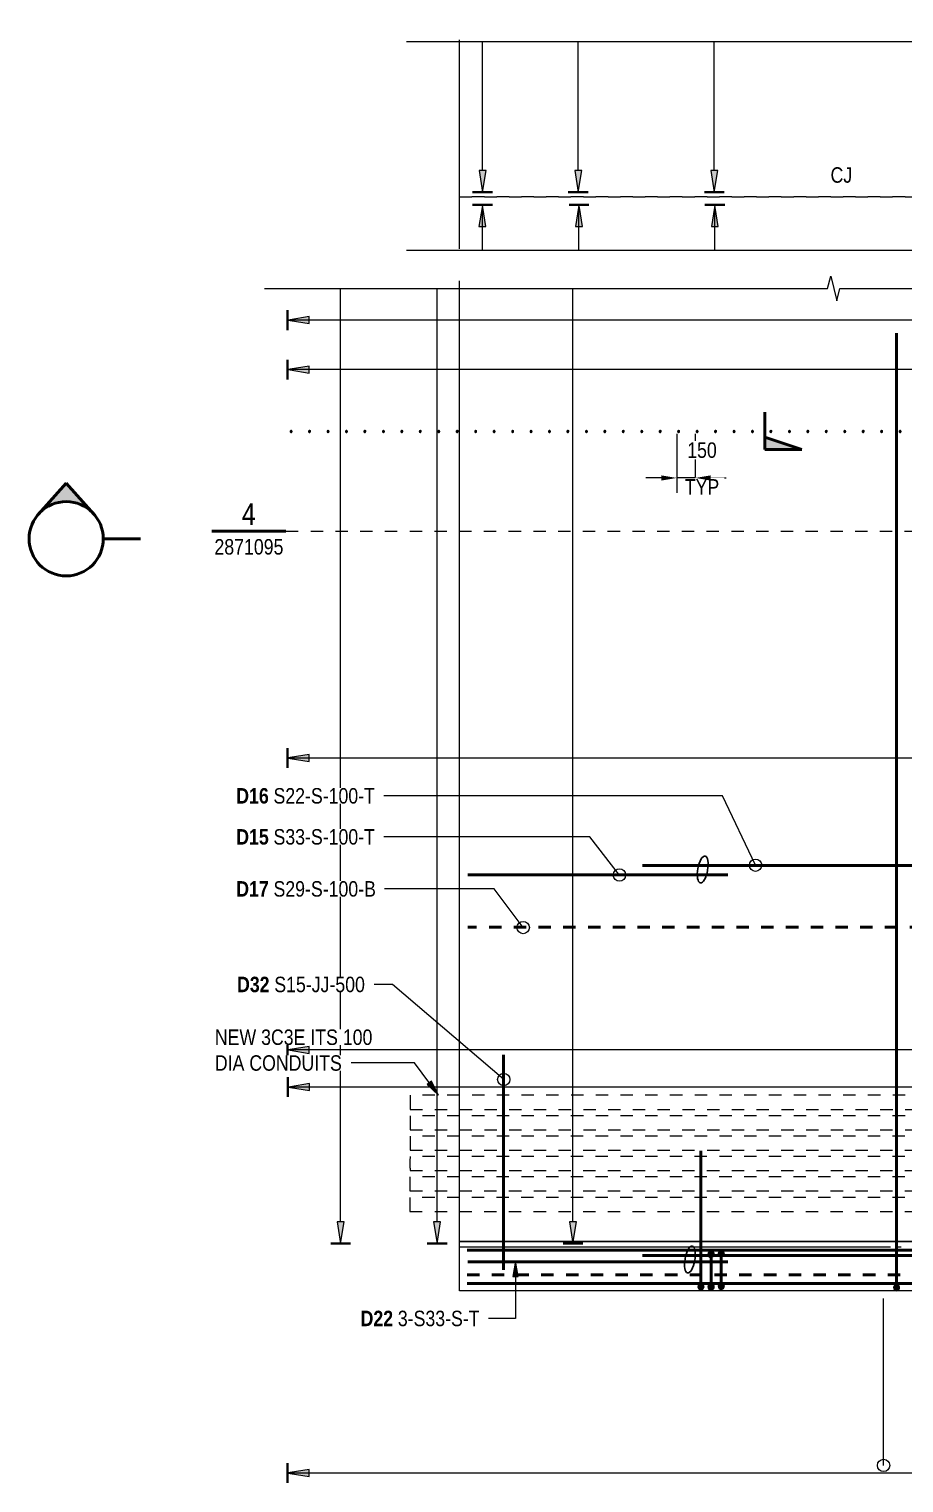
# Model space of a CAD drawing. Header units: metres. Extents: x 577 to 630, y 3 to 1710.
# Drawn here: x 576.88 to 583.95, y 1669.99 to 1681.75 of the extents above; entities that cross this region are included whole.
import ezdxf

# ---------------------------------------------------------------- set-up
doc = ezdxf.new("R2010")
doc.units = ezdxf.units.M
doc.linetypes.add('Dot_Section Line', pattern=[0.02, 0, -0.02])
doc.linetypes.add('JacobsDash', pattern=[0.0045, 0.003, -0.0015])
doc.layers.get('Defpoints').update_dxf_attribs({"color": 41})
for name, color, linetype, lineweight in [('D-BDGE', 7, 'Continuous', 13), ('D-BDGE-FLOOR', 7, 'Continuous', 50), ('D-BDGE-FLOOR-HID', 7, 'JacobsDash', 18), ('D-BDGE-FRAMING', 7, 'Continuous', 50), ('D-BDGE-LINE', 7, 'Continuous', 9), ('D-ENHA-ANNO-TEXT', 7, 'Continuous', 9), ('D-ENHA-TEXT', 7, 'Continuous', 9), ('D-ENHA-TEXT-DIMS', 7, 'Continuous', 9)]:
    doc.layers.add(name, color=color, linetype=linetype, lineweight=lineweight)
doc.layers.add('D-BDGE-Conduits', color=1, linetype='Continuous', lineweight=9, true_color=0xff0000)
doc.styles.add('Arial Narrow', font='ARIALN.TTF', dxfattribs={"height": 0.175})
doc.styles.add('Arial Narrow_1', font='ARIALN.TTF', dxfattribs={"height": 0.125})
doc.styles.add('Arial Narrow_B', font='ARIALNB.TTF', dxfattribs={"height": 0.125})
doc.dimstyles.new('Dimension_Standard_O__mm_', dxfattribs={"dimscale": 0.3048, "dimtxt": 0.127929, "dimasz": 0.410105, "dimexe": 0.393701, "dimexo": 0.246063, "dimgap": 0.246063, "dimtad": 1, "dimdec": 0, "dimlfac": 1000, "dimzin": 0, "dimdsep": 46, "dimtxsty": 'Arial Narrow_1', "dimsah": 1, "dimcen": 0.09, "dimaunit": 1, "dimadec": 4, "dimazin": 0, "dimtfac": 1, "dimtdec": 4, "dimtix": 1, "dimtmove": 2, "dimatfit": 3, "dimfxl": 1, "dimtvp": 1, "dimtfill": 1, "dimtolj": 1, "dimtzin": 0, "dimlwd": 18, "dimlwe": 18, "dimarcsym": 2})

# ---------------------------------------------------------------- blocks, each defined once
blk = doc.blocks.new('CS_Reinforcement Extents Dim - CS_Reinforcement Extents Dim-V2-DRG-1095-DECK REINFORCEMENT PLAN')
at = {"layer": 'D-BDGE-LINE'}
blk.add_hatch(color=256, dxfattribs=at).paths.add_polyline_path([(10.157, 0), (9.982, 0.028), (9.982, -0.028)])
at = {"layer": 'D-BDGE-LINE', "lineweight": 18}
for p, q in [((9.982, 0.028), (9.982, -0.028)), ((10.157, 0), (9.982, 0.028)), ((9.982, 0), (8.938, 0)), ((9.982, -0.028), (10.157, 0))]:
    blk.add_line(p, q, dxfattribs=at)
at = {"layer": 'D-BDGE-LINE', "lineweight": 40}
for p, q in [((10.157, -0.08), (10.157, 0.08)), ((10.157, -0.008), (10.157, 0.008))]:
    blk.add_line(p, q, dxfattribs=at)
blk = doc.blocks.new('CS_Reinforcement Extents Dim - CS_Reinforcement Extents Dim-V1-DRG-1095-DECK REINFORCEMENT PLAN')
at = {"layer": 'D-BDGE-LINE'}
blk.add_hatch(color=256, dxfattribs=at).paths.add_polyline_path([(10.107, 0), (9.932, 0.028), (9.932, -0.028)])
at = {"layer": 'D-BDGE-LINE', "lineweight": 18}
for p, q in [((9.932, 0.028), (9.932, -0.028)), ((10.107, 0), (9.932, 0.028)), ((9.932, 0), (8.888, 0)), ((9.932, -0.028), (10.107, 0))]:
    blk.add_line(p, q, dxfattribs=at)
at = {"layer": 'D-BDGE-LINE', "lineweight": 40}
for p, q in [((10.107, -0.08), (10.107, 0.08)), ((10.107, -0.008), (10.107, 0.008))]:
    blk.add_line(p, q, dxfattribs=at)
blk = doc.blocks.new('CS_Reinforcement Extents Dim - CS_Reinforcement Extents Dim-6979200-DRG-1095-DECK REINFORCEMENT PLAN')
at = {"layer": 'D-BDGE-LINE'}
for points in [[(0.067, 0.003), (0.045, 0), (0.067, -0.003)], [(0.22, 0.003), (0.22, 0.028), (0.067, 0.003), (0.067, -0.003), (0.22, -0.028), (0.22, -0.003)]]:
    blk.add_hatch(color=256, dxfattribs=at).paths.add_polyline_path(points)
at = {"layer": 'D-BDGE-LINE', "lineweight": 40}
for p, q in [((0.045, -0.08), (0.045, 0.08)), ((0.045, -0.008), (0.045, 0.008))]:
    blk.add_line(p, q, dxfattribs=at)
at = {"layer": 'D-BDGE-LINE', "lineweight": 18}
for p, q in [((0.067, 0.003), (0.045, 0)), ((0.22, 0.028), (0.067, 0.003)), ((0.067, -0.003), (0.067, 0.003)), ((0.22, -0.028), (0.22, 0.028)), ((0.045, 0), (0.067, -0.003)), ((0.415, 0), (0.067, 0)), ((0.067, -0.003), (0.22, -0.028))]:
    blk.add_line(p, q, dxfattribs=at)
blk = doc.blocks.new('CS_Reinforcement Extents Dim - CS_Reinforcement Extents Dim-6773856-DRG-1095-DECK REINFORCEMENT PLAN')
at = {"layer": 'D-BDGE-LINE'}
for points in [[(0.067, 0.003), (0.045, 0), (0.067, -0.003)], [(0.22, 0.003), (0.22, 0.028), (0.067, 0.003), (0.067, -0.003), (0.22, -0.028), (0.22, -0.003)]]:
    blk.add_hatch(color=256, dxfattribs=at).paths.add_polyline_path(points)
at = {"layer": 'D-BDGE-LINE', "lineweight": 40}
for p, q in [((0.045, -0.08), (0.045, 0.08)), ((0.045, -0.008), (0.045, 0.008))]:
    blk.add_line(p, q, dxfattribs=at)
at = {"layer": 'D-BDGE-LINE', "lineweight": 18}
for p, q in [((0.067, 0.003), (0.045, 0)), ((0.22, 0.028), (0.067, 0.003)), ((0.067, -0.003), (0.067, 0.003)), ((0.22, -0.028), (0.22, 0.028)), ((0.045, 0), (0.067, -0.003)), ((0.415, 0), (0.067, 0)), ((0.067, -0.003), (0.22, -0.028))]:
    blk.add_line(p, q, dxfattribs=at)
blk = doc.blocks.new('CS_Reinforcement Extents Dim - CS_Reinforcement Extents Dim-6773809-DRG-1095-DECK REINFORCEMENT PLAN')
at = {"layer": 'D-BDGE-LINE'}
for points in [[(0.067, 0.003), (0.045, 0), (0.067, -0.003)], [(0.22, 0.003), (0.22, 0.028), (0.067, 0.003), (0.067, -0.003), (0.22, -0.028), (0.22, -0.003)]]:
    blk.add_hatch(color=256, dxfattribs=at).paths.add_polyline_path(points)
at = {"layer": 'D-BDGE-LINE', "lineweight": 40}
for p, q in [((0.045, -0.08), (0.045, 0.08)), ((0.045, -0.008), (0.045, 0.008))]:
    blk.add_line(p, q, dxfattribs=at)
at = {"layer": 'D-BDGE-LINE', "lineweight": 18}
for p, q in [((0.067, 0.003), (0.045, 0)), ((0.22, 0.028), (0.067, 0.003)), ((0.067, -0.003), (0.067, 0.003)), ((0.22, -0.028), (0.22, 0.028)), ((0.045, 0), (0.067, -0.003)), ((0.415, 0), (0.067, 0)), ((0.067, -0.003), (0.22, -0.028))]:
    blk.add_line(p, q, dxfattribs=at)
blk = doc.blocks.new('CS_DET_BreakLine_ViewScale - CS_Std BreakLine-6474264-DRG-1095-DECK REINFORCEMENT PLAN')
at = {"layer": 'D-BDGE-LINE'}
for p, q in [((4.45, 0), (-0.1, 0)), ((4.475, 0.1), (4.45, 0)), ((4.525, -0.1), (4.475, 0.1)), ((4.55, 0), (4.525, -0.1)), ((9.1, 0), (4.55, 0))]:
    blk.add_line(p, q, dxfattribs=at)
blk = doc.blocks.new('CS_DET_BreakLine_ViewScale - Std Break-6474265-DRG-1095-DECK REINFORCEMENT PLAN')
at = {"layer": 'D-BDGE-LINE'}
for p, q in [((4.45, 0), (-0.1, 0)), ((4.475, 0.1), (4.45, 0)), ((4.525, -0.1), (4.475, 0.1)), ((4.55, 0), (4.525, -0.1)), ((9.1, 0), (4.55, 0))]:
    blk.add_line(p, q, dxfattribs=at)
blk = doc.blocks.new('CS_DET_Rebar Combined - Multiple Bar-6773664-DRG-1095-DECK REINFORCEMENT PLAN')
at = {"layer": 'D-BDGE-LINE'}
blk.add_hatch(color=256, dxfattribs=at).paths.add_polyline_path([(-0.025, 0), (-0.024, -0.006), (-0.022, -0.013), (-0.018, -0.018), (-0.013, -0.022), (-0.006, -0.024), (0, -0.025), (0.006, -0.024), (0.012, -0.022), (0.018, -0.018), (0.022, -0.013), (0.024, -0.006), (0.025, 0), (0.024, 0.006), (0.022, 0.012), (0.018, 0.018), (0.012, 0.022), (0.006, 0.024), (0, 0.025), (-0.006, 0.024), (-0.013, 0.022), (-0.018, 0.018), (-0.022, 0.012), (-0.024, 0.006)])
at = {"layer": 'D-BDGE-LINE', "lineweight": 50}
blk.add_line((0.025, 0), (7.715, 0), dxfattribs=at)
at = {"layer": 'D-BDGE-LINE'}
for start, end in [(360, 180), (180, 360)]:
    blk.add_arc((0, 0), 0.025, start, end, dxfattribs=at)
blk = doc.blocks.new('CS_DET_Rebar Combined - Multiple Bar-6979284-DRG-1095-DECK REINFORCEMENT PLAN')
at = {"layer": 'D-BDGE-LINE'}
for points in [[(0.025, 0), (0.024, 0.006), (0.022, 0.012), (0.018, 0.018), (0.012, 0.022), (0.006, 0.024), (0, 0.025), (-0.006, 0.024), (-0.013, 0.022), (-0.018, 0.018), (-0.022, 0.012), (-0.024, 0.006), (-0.025, 0), (-0.024, -0.006), (-0.022, -0.013), (-0.018, -0.018), (-0.013, -0.022), (-0.006, -0.024), (0, -0.025), (0.006, -0.024), (0.012, -0.022), (0.018, -0.018), (0.022, -0.013), (0.024, -0.006)], [(0.289, 0), (0.288, 0.006), (0.285, 0.012), (0.281, 0.018), (0.276, 0.022), (0.27, 0.024), (0.264, 0.025), (0.257, 0.024), (0.251, 0.022), (0.246, 0.018), (0.242, 0.012), (0.239, 0.006), (0.239, 0), (0.239, -0.006), (0.242, -0.013), (0.246, -0.018), (0.251, -0.022), (0.257, -0.024), (0.264, -0.025), (0.27, -0.024), (0.276, -0.022), (0.281, -0.018), (0.285, -0.013), (0.288, -0.006)]]:
    blk.add_hatch(color=256, dxfattribs=at).paths.add_polyline_path(points)
at = {"layer": 'D-BDGE-LINE', "lineweight": 50}
blk.add_line((0.025, 0), (0.239, 0), dxfattribs=at)
at = {"layer": 'D-BDGE-LINE'}
for centre, start, end in [((0, 0), 360, 180), ((0, 0), 180, 360), ((0.264, 0), 360, 180), ((0.264, 0), 180, 360)]:
    blk.add_arc(centre, 0.025, start, end, dxfattribs=at)
blk = doc.blocks.new('CS_DET_Rebar Combined - Multiple Bar-6197260-DRG-1095-DECK REINFORCEMENT PLAN')
at = {"layer": 'D-BDGE-LINE'}
blk.add_hatch(color=256, dxfattribs=at).paths.add_polyline_path([(1.125, 0), (1.124, 0.006), (1.122, 0.013), (1.118, 0.018), (1.112, 0.022), (1.106, 0.024), (1.1, 0.025), (1.094, 0.024), (1.087, 0.022), (1.082, 0.018), (1.078, 0.013), (1.076, 0.006), (1.075, 0), (1.076, -0.006), (1.078, -0.012), (1.082, -0.018), (1.087, -0.022), (1.094, -0.024), (1.1, -0.025), (1.106, -0.024), (1.112, -0.022), (1.118, -0.018), (1.122, -0.012), (1.124, -0.006)])
at = {"layer": 'D-BDGE-LINE', "lineweight": 50}
blk.add_line((0, 0), (1.075, 0), dxfattribs=at)
at = {"layer": 'D-BDGE-LINE'}
for start, end in [(360, 180), (180, 360)]:
    blk.add_arc((1.1, 0), 0.025, start, end, dxfattribs=at)
blk = doc.blocks.new('CS_Reinforcement Extents Dim - CS_Reinforcement Extents Dim-6199535-DRG-1095-DECK REINFORCEMENT PLAN')
at = {"layer": 'D-BDGE-LINE'}
for points in [[(0.067, -0.003), (0.067, 0.003), (0.045, 0)], [(0.22, -0.028), (0.22, 0.028), (0.067, 0.003), (0.067, -0.003)], [(8.673, -0.028), (8.848, 0), (8.673, 0.028)]]:
    blk.add_hatch(color=256, dxfattribs=at).paths.add_polyline_path(points)
at = {"layer": 'D-BDGE-LINE', "lineweight": 40}
for p, q in [((0.045, -0.08), (0.045, 0.08)), ((0.045, -0.008), (0.045, 0.008)), ((8.848, -0.08), (8.848, 0.08)), ((8.848, -0.008), (8.848, 0.008))]:
    blk.add_line(p, q, dxfattribs=at)
at = {"layer": 'D-BDGE-LINE', "lineweight": 18}
for p, q in [((0.067, 0.003), (0.045, 0)), ((0.22, 0.028), (0.067, 0.003)), ((0.067, -0.003), (0.067, 0.003)), ((0.22, -0.028), (0.22, 0.028)), ((8.673, 0.028), (8.673, -0.028)), ((8.848, 0), (8.673, 0.028)), ((0.045, 0), (0.067, -0.003)), ((8.673, 0), (0.067, 0)), ((0.067, -0.003), (0.22, -0.028)), ((8.673, -0.028), (8.848, 0))]:
    blk.add_line(p, q, dxfattribs=at)
blk = doc.blocks.new('CS_Reinforcement Extents Dim - CS_Reinforcement Extents Dim-V5-DRG-1095-DECK REINFORCEMENT PLAN')
at = {"layer": 'D-BDGE-LINE'}
blk.add_hatch(color=256, dxfattribs=at).paths.add_polyline_path([(21.938, 0), (21.763, 0.028), (21.763, -0.028)])
at = {"layer": 'D-BDGE-LINE', "lineweight": 18}
for p, q in [((21.763, 0.028), (21.763, -0.028)), ((21.938, 0), (21.763, 0.028)), ((21.763, 0), (14.218, 0)), ((21.763, -0.028), (21.938, 0))]:
    blk.add_line(p, q, dxfattribs=at)
at = {"layer": 'D-BDGE-LINE', "lineweight": 40}
for p, q in [((21.938, -0.08), (21.938, 0.08)), ((21.938, -0.008), (21.938, 0.008))]:
    blk.add_line(p, q, dxfattribs=at)
blk = doc.blocks.new('CS_Reinforcement Extents Dim - CS_Reinforcement Extents Dim-V6-DRG-1095-DECK REINFORCEMENT PLAN')
at = {"layer": 'D-BDGE-LINE'}
blk.add_hatch(color=256, dxfattribs=at).paths.add_polyline_path([(21.938, 0), (21.763, 0.028), (21.763, -0.028)])
at = {"layer": 'D-BDGE-LINE', "lineweight": 18}
for p, q in [((21.763, 0.028), (21.763, -0.028)), ((21.938, 0), (21.763, 0.028)), ((21.763, 0), (14.218, 0)), ((21.763, -0.028), (21.938, 0))]:
    blk.add_line(p, q, dxfattribs=at)
at = {"layer": 'D-BDGE-LINE', "lineweight": 40}
for p, q in [((21.938, -0.08), (21.938, 0.08)), ((21.938, -0.008), (21.938, 0.008))]:
    blk.add_line(p, q, dxfattribs=at)
blk = doc.blocks.new('CS_Reinforcement Extents Dim - CS_Reinforcement Extents Dim-V7-DRG-1095-DECK REINFORCEMENT PLAN')
at = {"layer": 'D-BDGE-LINE'}
blk.add_hatch(color=256, dxfattribs=at).paths.add_polyline_path([(21.938, 0), (21.763, 0.028), (21.763, -0.028)])
at = {"layer": 'D-BDGE-LINE', "lineweight": 18}
for p, q in [((21.763, 0.028), (21.763, -0.028)), ((21.938, 0), (21.763, 0.028)), ((21.763, 0), (14.218, 0)), ((21.763, -0.028), (21.938, 0))]:
    blk.add_line(p, q, dxfattribs=at)
at = {"layer": 'D-BDGE-LINE', "lineweight": 40}
for p, q in [((21.938, -0.08), (21.938, 0.08)), ((21.938, -0.008), (21.938, 0.008))]:
    blk.add_line(p, q, dxfattribs=at)
blk = doc.blocks.new('S_Det_Reinf_Bar Section_2D - N16-1695675-DRG-1095-DECK REINFORCEMENT PLAN')
at = {"layer": 'D-BDGE-LINE'}
blk.add_hatch(color=256, dxfattribs=at).paths.add_polyline_path([(0.002, -0.008), (0.006, -0.006), (0.007, -0.004), (0.008, 0), (0.007, 0.004), (0.004, 0.007), (0.002, 0.008), (-0.002, 0.008), (-0.006, 0.006), (-0.007, 0.004), (-0.008, 0), (-0.008, -0.002), (-0.006, -0.006), (-0.002, -0.008)])
at = {"layer": 'D-BDGE-LINE', "lineweight": 18}
for start, end in [(360, 180), (150, 180), (180, 360), (75, 135), (360, 60), (330, 0), (195, 315)]:
    blk.add_arc((0, 0), 0.008, start, end, dxfattribs=at)
blk = doc.blocks.new('CS_Reinforcement Extents Dim - CS_Reinforcement Extents Dim-7167201-DRG-1095-DECK REINFORCEMENT PLAN')
at = {"layer": 'D-BDGE-LINE'}
for points in [[(0.067, -0.003), (0.067, 0.003), (0.045, 0)], [(0.22, -0.028), (0.22, 0.028), (0.067, 0.003), (0.067, -0.003), (0.098, -0.008)], [(8.67, -0.028), (8.845, 0), (8.67, 0.028)]]:
    blk.add_hatch(color=256, dxfattribs=at).paths.add_polyline_path(points)
at = {"layer": 'D-BDGE-LINE', "lineweight": 40}
for p, q in [((0.045, -0.08), (0.045, 0.08)), ((0.045, -0.008), (0.045, 0.008)), ((8.845, -0.08), (8.845, 0.08)), ((8.845, -0.008), (8.845, 0.008))]:
    blk.add_line(p, q, dxfattribs=at)
at = {"layer": 'D-BDGE-LINE', "lineweight": 18}
for p, q in [((0.067, 0.003), (0.045, 0)), ((0.22, 0.028), (0.067, 0.003)), ((0.067, -0.003), (0.067, 0.003)), ((0.22, -0.028), (0.22, 0.028)), ((8.67, 0.028), (8.67, -0.028)), ((8.845, 0), (8.67, 0.028)), ((0.045, 0), (0.067, -0.003)), ((8.67, 0), (0.067, 0)), ((0.067, -0.003), (0.22, -0.028)), ((8.67, -0.028), (8.845, 0))]:
    blk.add_line(p, q, dxfattribs=at)
blk = doc.blocks.new('Section - SectionHead-4898858-DRG-1095-DECK REINFORCEMENT PLAN')
at = {"layer": 'D-ENHA-ANNO-TEXT'}
h = blk.add_hatch(color=256, dxfattribs=at)
edge = h.paths.add_edge_path()
edge.add_line((-0.002, 0.009), (0.00247, 0.004))
edge.add_arc((-0.002, 0), 0.006, 41.8277, 138.1723)
edge.add_line((-0.00647, 0.004), (-0.002, 0.009))
at = {"layer": 'D-ENHA-ANNO-TEXT', "lineweight": 50}
for p, q in [((-0.002, 0.009), (-0.00647, 0.004)), ((0.00247, 0.004), (-0.002, 0.009)), ((0.004, 0), (0.01, 0))]:
    blk.add_line(p, q, dxfattribs=at)
for start, end in [(360, 180), (180, 360)]:
    blk.add_arc((-0.002, 0), 0.006, start, end, dxfattribs=at)
blk = doc.blocks.new('Section - sectionTail-4870194-DRG-1095-DECK REINFORCEMENT PLAN')
at = {"layer": 'D-ENHA-ANNO-TEXT'}
blk.add_hatch(color=256, dxfattribs=at).paths.add_polyline_path([(-0.006, 0.006), (-0.004, 0), (-0.006, 0)])
at = {"layer": 'D-ENHA-ANNO-TEXT', "lineweight": 50}
for p, q in [((-0.006, 0.006), (-0.006, 0)), ((-0.004, 0), (-0.006, 0.006)), ((-0.006, 0), (-0.004, 0)), ((-0.006, 0), (0, 0))]:
    blk.add_line(p, q, dxfattribs=at)
blk = doc.blocks.new('DIMBLOCK1-DRG-1095-DECK REINFORCEMENT PLAN')
at = {"layer": 'D-ENHA-TEXT-DIMS', "color": 0, "lineweight": 18, "transparency": 16777216}
for p, q in [((582.117, 1678.474), (582.117, 1677.998)), ((582.267, 1678.474), (582.267, 1677.998)), ((581.992, 1678.118), (581.867, 1678.118)), ((582.392, 1678.118), (582.517, 1678.118))]:
    blk.add_line(p, q, dxfattribs=at)
at = {"layer": 'Defpoints', "color": 0, "transparency": 16777216}
for p in [(582.117, 1678.549), (582.267, 1678.549)]:
    blk.add_point(p, dxfattribs=at)
at = {"layer": 'D-ENHA-TEXT-DIMS', "color": 0, "lineweight": 18, "transparency": 16777216, "insert": (582.321, 1678.342), "char_height": 0.125, "width": 0.33383, "attachment_point": 5, "line_spacing_factor": 0.974696, "style": 'Arial Narrow_1', "bg_fill": 3, "box_fill_scale": 1.1, "bg_fill_color": 256, "bg_fill_true_color": 13158600, "bg_fill_transparency": 0}
blk.add_mtext('\\A1;150', dxfattribs=at)
at = {"layer": 'D-ENHA-TEXT-DIMS', "color": 0, "lineweight": 18, "transparency": 16777216, "insert": (582.321, 1678.046), "char_height": 0.125, "width": 0.33383, "attachment_point": 5, "style": 'Arial Narrow_1', "bg_fill": 3, "box_fill_scale": 1.1, "bg_fill_color": 256, "bg_fill_true_color": 13158600, "bg_fill_transparency": 0}
blk.add_mtext('\\A1;TYP', dxfattribs=at)
at = {"layer": 'D-ENHA-TEXT-DIMS', "color": 0, "lineweight": 18, "transparency": 16777216}
blk.add_line((582.267, 1678.118), (582.117, 1678.118), dxfattribs=at)
at = {"layer": 'D-ENHA-TEXT-DIMS', "color": 0, "transparency": 16777216}
for points in [[(581.992, 1678.139), (581.992, 1678.097), (582.117, 1678.118)], [(582.392, 1678.139), (582.392, 1678.097), (582.267, 1678.118)]]:
    blk.add_solid(points, dxfattribs=at)
at = {"layer": 'Defpoints', "color": 0, "transparency": 16777216}
blk.add_point((582.117, 1678.118), dxfattribs=at)

msp = doc.modelspace()

# ---------------------------------------------------------------- hatches: boundary and pattern name
at = {"layer": 'D-ENHA-TEXT'}
for points in [[(580.1921, 1673.1281), (580.1347, 1673.2413), (580.0995, 1673.2148)], [(580.8137, 1671.7874), (580.7916, 1671.6624), (580.8357, 1671.6624)]]:
    msp.add_hatch(color=256, dxfattribs=at).paths.add_polyline_path(points)

# ---------------------------------------------------------------- linework, layer by layer
at = {"layer": 'D-BDGE', "linetype": 'JacobsDash', "lineweight": 18}
for p, q in [((589.362, 1680.3909), (580.362, 1680.3909)), ((580.362, 1680.3909), (589.362, 1680.3909)), ((580.362, 1680.3909), (589.362, 1680.3909))]:
    msp.add_line(p, q, dxfattribs=at)
at = {"layer": 'D-BDGE', "lineweight": 50}
for p, q in [((582.5298, 1674.9105), (580.4298, 1674.9105)), ((587.7998, 1674.9855), (581.8398, 1674.9855)), ((580.7165, 1671.7154), (580.7165, 1673.4554)), ((580.422, 1671.8756), (589.282, 1671.8756)), ((587.7998, 1671.8314), (581.8398, 1671.8314)), ((582.5298, 1671.7814), (580.4298, 1671.7814)), ((580.422, 1671.6056), (589.282, 1671.6056))]:
    msp.add_line(p, q, dxfattribs=at)
at = {"layer": 'D-BDGE', "linetype": 'JacobsDash', "lineweight": 50}
for p, q in [((589.2998, 1674.4855), (580.4298, 1674.4855)), ((580.422, 1671.6756), (589.282, 1671.6756))]:
    msp.add_line(p, q, dxfattribs=at)
at = {"layer": 'D-BDGE', "lineweight": 18}
msp.add_line((589.3614, 1671.9424), (580.3614, 1671.9424), dxfattribs=at)
at = {"layer": 'D-BDGE', "lineweight": 25}
for centre in [(582.3269, 1674.953), (582.2235, 1671.7995)]:
    msp.add_ellipse(centre, major_axis=(0.0191, 0.1083), ratio=0.3636364, dxfattribs=at)
at = {"layer": 'D-BDGE-Conduits', "color": 143, "linetype": 'JacobsDash', "true_color": 0x78aac8}
for p, q in [((589.7624, 1673.1274), (579.9623, 1673.1274)), ((579.9623, 1673.0139), (589.7624, 1673.0139)), ((589.762, 1672.9624), (579.962, 1672.9624)), ((589.7616, 1672.7974), (579.9616, 1672.7974)), ((579.962, 1672.8489), (589.762, 1672.8489)), ((579.9616, 1672.6839), (589.7616, 1672.6839)), ((589.7613, 1672.6324), (579.9612, 1672.6324)), ((589.7609, 1672.4674), (579.9609, 1672.4674)), ((579.9612, 1672.5189), (589.7613, 1672.5189)), ((589.7605, 1672.3024), (579.9605, 1672.3024)), ((579.9609, 1672.3539), (589.7609, 1672.3539)), ((579.9605, 1672.1889), (589.7605, 1672.1889))]:
    msp.add_line(p, q, dxfattribs=at)
for centre, start_param, end_param in [((579.9623, 1673.0707), 0, 1.5707963), ((579.9623, 1673.0707), 1.5707963, 3.1415927), ((579.962, 1672.9057), 0, 1.5707963), ((579.962, 1672.9057), 1.5707963, 3.1415927), ((579.9616, 1672.7407), 0, 1.5707963), ((579.9616, 1672.7407), 1.5707963, 3.1415927), ((579.9612, 1672.5757), 0, 1.5707963), ((579.9612, 1672.5757), 1.5707963, 3.1415927), ((579.9609, 1672.4107), 0, 1.5707963), ((579.9609, 1672.4107), 1.5707963, 3.1415927), ((579.9605, 1672.2457), 0, 1.5707963), ((579.9605, 1672.2457), 1.5707963, 3.1415927)]:
    msp.add_ellipse(centre, major_axis=(0, 0.0567), ratio=0.003981, start_param=start_param, end_param=end_param, dxfattribs=at)
at = {"layer": 'D-BDGE-FLOOR', "lineweight": 13}
for p, q in [((580.362, 1680.3909), (580.362, 1681.6606)), ((580.362, 1679.9706), (580.362, 1680.3909)), ((580.362, 1671.9424), (580.362, 1679.7122)), ((580.362, 1671.5456), (580.362, 1671.547)), ((586.6014, 1671.5456), (580.362, 1671.5456))]:
    msp.add_line(p, q, dxfattribs=at)
at = {"layer": 'D-BDGE-FLOOR-HID', "lineweight": 13}
msp.add_line((580.362, 1671.5471), (580.362, 1671.9414), dxfattribs=at)
at = {"layer": 'D-BDGE-FRAMING', "lineweight": 13}
for p, q in [((580.3613, 1671.9), (580.3621, 1671.947)), ((589.3619, 1671.9451), (580.3621, 1671.947)), ((580.3615, 1671.547), (580.3613, 1671.9)), ((583.8458, 1671.8993), (580.3613, 1671.9)), ((583.9309, 1671.8993), (583.8941, 1671.8993)), ((589.3614, 1671.5451), (580.3615, 1671.547))]:
    msp.add_line(p, q, dxfattribs=at)
at = {"layer": 'D-ENHA-ANNO-TEXT', "lineweight": 50}
msp.add_line((578.3584, 1677.6889), (578.9584, 1677.6889), dxfattribs=at)
at = {"layer": 'D-ENHA-ANNO-TEXT', "color": 7, "linetype": 'Dot_Section Line', "true_color": 0xffffff}
msp.add_line((578.7584, 1677.6889), (589.8967, 1677.6889), dxfattribs=at)
at = {"layer": 'D-ENHA-TEXT'}
for p, q in [((579.7527, 1675.5483), (579.7496, 1675.5483)), ((582.4858, 1675.5483), (579.7527, 1675.5483)), ((582.7537, 1674.9871), (582.4858, 1675.5483)), ((579.7527, 1675.2167), (579.7496, 1675.2167)), ((581.4141, 1675.2167), (579.7527, 1675.2167)), ((581.6541, 1674.9082), (581.4141, 1675.2167)), ((579.7597, 1674.7961), (579.7562, 1674.7961)), ((580.6424, 1674.7961), (579.7597, 1674.7961)), ((580.8757, 1674.4835), (580.6424, 1674.7961)), ((579.6732, 1674.0236), (579.6701, 1674.0236)), ((579.8207, 1674.0236), (579.6732, 1674.0236)), ((580.7185, 1673.255), (579.8207, 1674.0236)), ((579.8121, 1673.3886), (579.4842, 1673.3886)), ((579.9965, 1673.3886), (579.8121, 1673.3886)), ((580.1921, 1673.1281), (579.9965, 1673.3886)), ((580.1347, 1673.2413), (580.0995, 1673.2148)), ((580.1921, 1673.1281), (580.1347, 1673.2413)), ((580.0995, 1673.2148), (580.1921, 1673.1281)), ((580.8137, 1671.7874), (580.7916, 1671.6624)), ((580.8357, 1671.6624), (580.8137, 1671.7874)), ((580.8137, 1671.7874), (580.8137, 1671.3236)), ((580.7916, 1671.6624), (580.8357, 1671.6624)), ((583.7888, 1670.1357), (583.7888, 1671.4855)), ((580.5992, 1671.3236), (580.5958, 1671.3236)), ((580.8137, 1671.3236), (580.5992, 1671.3236))]:
    msp.add_line(p, q, dxfattribs=at)
for centre in [(582.7537, 1674.9871), (581.6541, 1674.9082), (580.8757, 1674.4835), (580.7185, 1673.255), (583.7888, 1670.1357)]:
    msp.add_circle(centre, 0.05, dxfattribs=at)

# ---------------------------------------------------------------- block references
at = {"layer": 'D-BDGE-LINE'}
for name, p, rotation in [('CS_DET_BreakLine_ViewScale - Std Break-6474265-DRG-1095-DECK REINFORCEMENT PLAN', (589.0325, 1681.6467), 180), ('CS_Reinforcement Extents Dim - CS_Reinforcement Extents Dim-V2-DRG-1095-DECK REINFORCEMENT PLAN', (580.5474, 1690.5842), 270.0000000000049), ('CS_Reinforcement Extents Dim - CS_Reinforcement Extents Dim-V2-DRG-1095-DECK REINFORCEMENT PLAN', (581.3206, 1690.5842), 270.0000000000049), ('CS_Reinforcement Extents Dim - CS_Reinforcement Extents Dim-V1-DRG-1095-DECK REINFORCEMENT PLAN', (582.4206, 1690.5342), 270.0000000000049), ('CS_Reinforcement Extents Dim - CS_Reinforcement Extents Dim-6773856-DRG-1095-DECK REINFORCEMENT PLAN', (580.5467, 1680.3719), 269.9999999999997), ('CS_Reinforcement Extents Dim - CS_Reinforcement Extents Dim-6979200-DRG-1095-DECK REINFORCEMENT PLAN', (581.3267, 1680.3719), 269.9999999999997), ('CS_Reinforcement Extents Dim - CS_Reinforcement Extents Dim-6773809-DRG-1095-DECK REINFORCEMENT PLAN', (582.4247, 1680.3719), 269.9999999999997), ('CS_DET_BreakLine_ViewScale - Std Break-6474265-DRG-1095-DECK REINFORCEMENT PLAN', (587.886, 1679.6496), 180), ('CS_Reinforcement Extents Dim - CS_Reinforcement Extents Dim-V6-DRG-1095-DECK REINFORCEMENT PLAN', (579.4001, 1693.8681), 269.9999999999997), ('CS_Reinforcement Extents Dim - CS_Reinforcement Extents Dim-V5-DRG-1095-DECK REINFORCEMENT PLAN', (580.1801, 1693.8681), 269.9999999999997), ('CS_Reinforcement Extents Dim - CS_Reinforcement Extents Dim-V7-DRG-1095-DECK REINFORCEMENT PLAN', (581.2781, 1693.8681), 269.9999999999997), ('CS_DET_Rebar Combined - Multiple Bar-6773664-DRG-1095-DECK REINFORCEMENT PLAN', (583.8935, 1671.5729), 89.99999999999608), ('CS_DET_Rebar Combined - Multiple Bar-6197260-DRG-1095-DECK REINFORCEMENT PLAN', (582.3124, 1672.6795), 269.9999999999984), ('CS_DET_Rebar Combined - Multiple Bar-6979284-DRG-1095-DECK REINFORCEMENT PLAN', (582.3939, 1671.843), 269.9999999999984), ('CS_DET_Rebar Combined - Multiple Bar-6979284-DRG-1095-DECK REINFORCEMENT PLAN', (582.477, 1671.8481), 269.9999999999984)]:
    msp.add_blockref(name, p, dxfattribs=dict(at, rotation=rotation))
for name, p in [('CS_DET_BreakLine_ViewScale - CS_Std BreakLine-6474264-DRG-1095-DECK REINFORCEMENT PLAN', (580.0325, 1679.9567)), ('CS_Reinforcement Extents Dim - CS_Reinforcement Extents Dim-6199535-DRG-1095-DECK REINFORCEMENT PLAN', (578.9255, 1679.394)), ('CS_Reinforcement Extents Dim - CS_Reinforcement Extents Dim-6199535-DRG-1095-DECK REINFORCEMENT PLAN', (578.9255, 1678.994)), ('S_Det_Reinf_Bar Section_2D - N16-1695675-DRG-1095-DECK REINFORCEMENT PLAN', (579.0001, 1678.494)), ('S_Det_Reinf_Bar Section_2D - N16-1695675-DRG-1095-DECK REINFORCEMENT PLAN', (579.1493, 1678.494)), ('S_Det_Reinf_Bar Section_2D - N16-1695675-DRG-1095-DECK REINFORCEMENT PLAN', (579.2984, 1678.494)), ('S_Det_Reinf_Bar Section_2D - N16-1695675-DRG-1095-DECK REINFORCEMENT PLAN', (579.4476, 1678.494)), ('S_Det_Reinf_Bar Section_2D - N16-1695675-DRG-1095-DECK REINFORCEMENT PLAN', (579.5967, 1678.494)), ('S_Det_Reinf_Bar Section_2D - N16-1695675-DRG-1095-DECK REINFORCEMENT PLAN', (579.7459, 1678.494)), ('S_Det_Reinf_Bar Section_2D - N16-1695675-DRG-1095-DECK REINFORCEMENT PLAN', (579.895, 1678.494)), ('S_Det_Reinf_Bar Section_2D - N16-1695675-DRG-1095-DECK REINFORCEMENT PLAN', (580.0442, 1678.494)), ('S_Det_Reinf_Bar Section_2D - N16-1695675-DRG-1095-DECK REINFORCEMENT PLAN', (580.1934, 1678.494)), ('S_Det_Reinf_Bar Section_2D - N16-1695675-DRG-1095-DECK REINFORCEMENT PLAN', (580.3425, 1678.494)), ('S_Det_Reinf_Bar Section_2D - N16-1695675-DRG-1095-DECK REINFORCEMENT PLAN', (580.4917, 1678.494)), ('S_Det_Reinf_Bar Section_2D - N16-1695675-DRG-1095-DECK REINFORCEMENT PLAN', (580.6408, 1678.494)), ('S_Det_Reinf_Bar Section_2D - N16-1695675-DRG-1095-DECK REINFORCEMENT PLAN', (580.7908, 1678.494)), ('S_Det_Reinf_Bar Section_2D - N16-1695675-DRG-1095-DECK REINFORCEMENT PLAN', (580.9391, 1678.494)), ('S_Det_Reinf_Bar Section_2D - N16-1695675-DRG-1095-DECK REINFORCEMENT PLAN', (581.0883, 1678.494)), ('S_Det_Reinf_Bar Section_2D - N16-1695675-DRG-1095-DECK REINFORCEMENT PLAN', (581.2374, 1678.494)), ('S_Det_Reinf_Bar Section_2D - N16-1695675-DRG-1095-DECK REINFORCEMENT PLAN', (581.3866, 1678.494)), ('S_Det_Reinf_Bar Section_2D - N16-1695675-DRG-1095-DECK REINFORCEMENT PLAN', (581.5357, 1678.494)), ('S_Det_Reinf_Bar Section_2D - N16-1695675-DRG-1095-DECK REINFORCEMENT PLAN', (581.6849, 1678.494)), ('S_Det_Reinf_Bar Section_2D - N16-1695675-DRG-1095-DECK REINFORCEMENT PLAN', (581.834, 1678.494)), ('S_Det_Reinf_Bar Section_2D - N16-1695675-DRG-1095-DECK REINFORCEMENT PLAN', (581.9832, 1678.494)), ('S_Det_Reinf_Bar Section_2D - N16-1695675-DRG-1095-DECK REINFORCEMENT PLAN', (582.1323, 1678.494)), ('S_Det_Reinf_Bar Section_2D - N16-1695675-DRG-1095-DECK REINFORCEMENT PLAN', (582.2815, 1678.494)), ('S_Det_Reinf_Bar Section_2D - N16-1695675-DRG-1095-DECK REINFORCEMENT PLAN', (582.4306, 1678.494)), ('S_Det_Reinf_Bar Section_2D - N16-1695675-DRG-1095-DECK REINFORCEMENT PLAN', (582.5798, 1678.494)), ('S_Det_Reinf_Bar Section_2D - N16-1695675-DRG-1095-DECK REINFORCEMENT PLAN', (582.7289, 1678.494)), ('S_Det_Reinf_Bar Section_2D - N16-1695675-DRG-1095-DECK REINFORCEMENT PLAN', (582.8781, 1678.494)), ('S_Det_Reinf_Bar Section_2D - N16-1695675-DRG-1095-DECK REINFORCEMENT PLAN', (583.0273, 1678.494)), ('S_Det_Reinf_Bar Section_2D - N16-1695675-DRG-1095-DECK REINFORCEMENT PLAN', (583.1764, 1678.494)), ('S_Det_Reinf_Bar Section_2D - N16-1695675-DRG-1095-DECK REINFORCEMENT PLAN', (583.3256, 1678.494)), ('S_Det_Reinf_Bar Section_2D - N16-1695675-DRG-1095-DECK REINFORCEMENT PLAN', (583.4747, 1678.494)), ('S_Det_Reinf_Bar Section_2D - N16-1695675-DRG-1095-DECK REINFORCEMENT PLAN', (583.6239, 1678.494)), ('S_Det_Reinf_Bar Section_2D - N16-1695675-DRG-1095-DECK REINFORCEMENT PLAN', (583.773, 1678.494)), ('S_Det_Reinf_Bar Section_2D - N16-1695675-DRG-1095-DECK REINFORCEMENT PLAN', (583.9222, 1678.494)), ('CS_Reinforcement Extents Dim - CS_Reinforcement Extents Dim-6199535-DRG-1095-DECK REINFORCEMENT PLAN', (578.9255, 1675.854)), ('CS_Reinforcement Extents Dim - CS_Reinforcement Extents Dim-6199535-DRG-1095-DECK REINFORCEMENT PLAN', (578.9255, 1673.494)), ('CS_Reinforcement Extents Dim - CS_Reinforcement Extents Dim-7167201-DRG-1095-DECK REINFORCEMENT PLAN', (578.9289, 1673.194)), ('CS_Reinforcement Extents Dim - CS_Reinforcement Extents Dim-6199535-DRG-1095-DECK REINFORCEMENT PLAN', (578.9255, 1670.074))]:
    msp.add_blockref(name, p, dxfattribs=at)
at = {"layer": 'D-ENHA-ANNO-TEXT', "lineweight": 50, "extrusion": (0, 0, -1), "xscale": 49.99999999999999, "yscale": 49.99999999999999, "zscale": 49.99999999999999, "rotation": 90.00000000000064}
msp.add_blockref('Section - sectionTail-4870194-DRG-1095-DECK REINFORCEMENT PLAN', (-582.8288, 1678.6486), dxfattribs=at)
at = {"layer": 'D-ENHA-ANNO-TEXT', "lineweight": 50, "xscale": 49.99999999999998, "yscale": 49.99999999999998, "zscale": 49.99999999999998}
msp.add_blockref('Section - SectionHead-4898858-DRG-1095-DECK REINFORCEMENT PLAN', (577.2824, 1677.6264), dxfattribs=at)

# ---------------------------------------------------------------- texts
at = {"layer": 'D-ENHA-ANNO-TEXT', "insert": (578.3806, 1677.6238), "char_height": 0.125, "attachment_point": 1, "style": 'Arial Narrow_1', "bg_fill": 3, "box_fill_scale": 1, "bg_fill_color": 256, "bg_fill_true_color": 13158600, "bg_fill_transparency": 0}
msp.add_mtext('2871095', dxfattribs=at)
at = {"layer": 'D-ENHA-TEXT', "char_height": 0.125, "attachment_point": 1, "bg_fill": 3, "box_fill_scale": 1, "bg_fill_color": 256, "bg_fill_true_color": 13158600, "bg_fill_transparency": 0}
for s, insert, style in [('CJ', (583.3598, 1680.6295), 'Arial Narrow_1'), ('D16', (578.5567, 1675.6108), 'Arial Narrow_B'), ('D15', (578.5567, 1675.2792), 'Arial Narrow_B'), ('D17', (578.5567, 1674.8586), 'Arial Narrow_B'), ('D32', (578.5632, 1674.0861), 'Arial Narrow_B')]:
    msp.add_mtext(s, dxfattribs=dict(at, insert=insert, style=style))
at = {"layer": 'D-ENHA-TEXT', "insert": (579.5617, 1671.3861), "char_height": 0.125, "attachment_point": 1, "style": 'Arial Narrow_B', "bg_fill": 3, "box_fill_scale": 1, "bg_fill_color": 256, "bg_fill_transparency": 0}
msp.add_mtext('D22', dxfattribs=at)

# ---------------------------------------------------------------- next in the draw order: texts
at = {"layer": 'D-ENHA-ANNO-TEXT', "insert": (578.6021, 1677.9138), "char_height": 0.175, "attachment_point": 1, "style": 'Arial Narrow', "bg_fill": 3, "box_fill_scale": 1, "bg_fill_color": 256, "bg_fill_transparency": 0}
msp.add_mtext('4', dxfattribs=at)
at = {"layer": 'D-ENHA-TEXT', "char_height": 0.125, "attachment_point": 1, "style": 'Arial Narrow_1', "bg_fill": 3, "box_fill_scale": 1, "bg_fill_color": 256, "bg_fill_true_color": 13158600, "bg_fill_transparency": 0}
for s, insert in [(' S22-S-100-T', (578.818, 1675.6108)), (' S33-S-100-T', (578.818, 1675.2792)), (' S29-S-100-B', (578.818, 1674.8586)), (' S15-JJ-500', (578.8245, 1674.0861)), ('NEW 3C3E ITS 100 ', (578.3839, 1673.6595)), ('DIA CONDUITS', (578.3839, 1673.4511))]:
    msp.add_mtext(s, dxfattribs=dict(at, insert=insert))
at = {"layer": 'D-ENHA-TEXT', "insert": (579.823, 1671.3861), "char_height": 0.125, "attachment_point": 1, "style": 'Arial Narrow_1', "bg_fill": 3, "box_fill_scale": 1, "bg_fill_color": 256, "bg_fill_transparency": 0}
msp.add_mtext(' 3-S33-S-T', dxfattribs=at)

# ---------------------------------------------------------------- next in the draw order: dimensions: what is measured, and where the dimension line sits
at = {"layer": 'D-ENHA-TEXT-DIMS', "lineweight": 18}
dim = msp.add_linear_dim(base=(582.1168, 1678.1183), p1=(582.2668, 1678.5485), p2=(582.1168, 1678.5485), angle=0, text='<>\\XTYP', dimstyle='Dimension_Standard_O__mm_', override={"dimpost": '<>', "dimfxl": 0.15}, dxfattribs=at)
dim.commit()
dim.dimension.update_dxf_attribs({"geometry": 'DIMBLOCK1-DRG-1095-DECK REINFORCEMENT PLAN', "text_midpoint": (582.3211, 1678.1832), "dimtype": 160})

doc.saveas('drawing.dxf')
